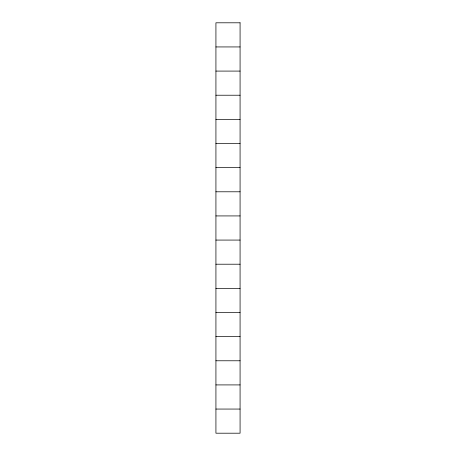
<?xml version="1.0" encoding="UTF-8"?>
<svg xmlns="http://www.w3.org/2000/svg" width="456" height="456" viewBox="0 0 456 456"><rect width="100%" height="100%" fill="white"/><g stroke="black" fill="none" stroke-linecap="round" stroke-linejoin="round"><path stroke-width="0.68" d="M215.927 46.939L240.073 46.939M215.927 71.085L240.073 71.085M215.927 95.224L240.073 95.224M215.927 119.364L240.073 119.364M215.927 143.503L240.073 143.503M215.927 167.648L240.073 167.648M215.927 191.788L240.073 191.788M215.927 215.927L240.073 215.927M215.927 240.073L240.073 240.073M215.927 264.212L240.073 264.212M215.927 288.352L240.073 288.352M215.927 312.497L240.073 312.497M215.927 336.636L240.073 336.636M215.927 360.776L240.073 360.776M215.927 384.915L240.073 384.915M215.927 409.06L240.073 409.06M240.073 22.8L215.927 22.8L215.927 433.2L240.073 433.2L240.073 22.8"/></g></svg>
